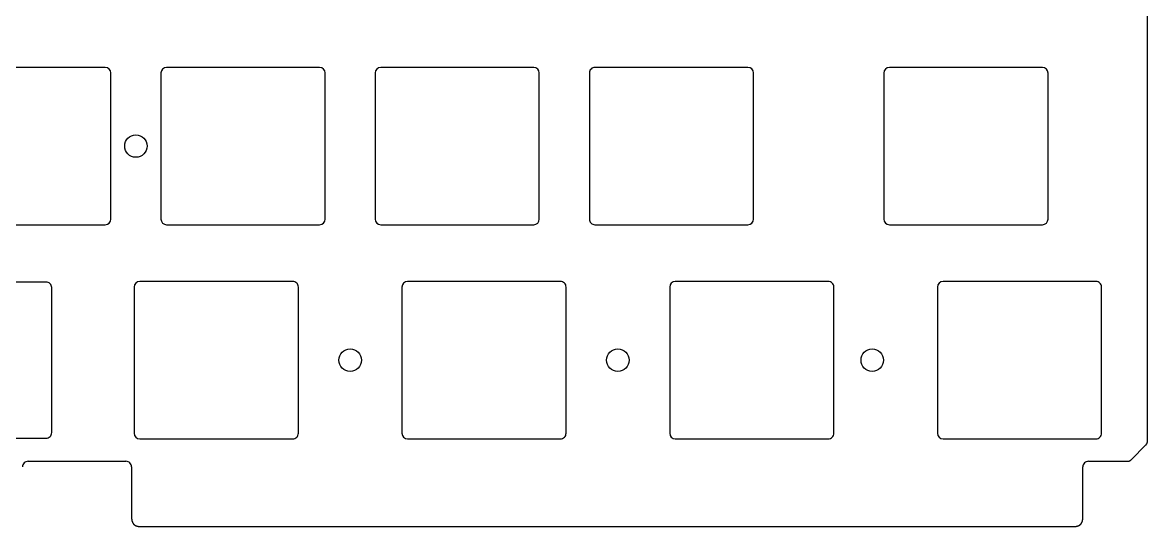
# Model space of a CAD drawing. Header units: millimetres. Extents: x -9 to 276, y -91 to 15.
# Drawn here: x 175.6 to 275.7, y -91 to -46.2 of the extents above; entities that cross this region are included whole.
import ezdxf

# ---------------------------------------------------------------- set-up
doc = ezdxf.new("R2010")
doc.units = ezdxf.units.MM
doc.layers.get('0').update_dxf_attribs({"linetype": 'CONTINUOUS'})
doc.layers.add('BLACK', color=7, linetype='CONTINUOUS')
doc.layers.add('Edge.Cuts', color=53, linetype='CONTINUOUS', true_color=0xc8a339)

msp = doc.modelspace()

# ---------------------------------------------------------------- linework, layer by layer
for points in [[(164.65025, -82.65, 0.4142135624), (165.15025, -83.15), (177.75025, -83.15, 0.4142135624), (178.25025, -82.65), (178.25025, -69.75, 0.4142135624), (177.75025, -69.25), (165.15025, -69.25, 0.4142135624), (164.65025, -69.75)], [(186.08125, -69.2, 0.4142123908), (185.58125, -69.7), (185.58125, -82.7, 0.4142123908), (186.08125, -83.2), (199.68125, -83.2, 0.4142135624), (200.18125, -82.7), (200.18125, -69.7, 0.4142135624), (199.68125, -69.2)], [(223.49375, -69.2), (209.89375, -69.2, 0.4142123908), (209.39375, -69.7), (209.39375, -82.7, 0.4142123908), (209.89375, -83.2), (223.49375, -83.2, 0.4142135624), (223.99375, -82.7), (223.99375, -69.7, 0.4142135624)], [(233.20625, -69.7), (233.20625, -82.7, 0.4142123908), (233.70625, -83.2), (247.30625, -83.2, 0.4142135624), (247.80625, -82.7), (247.80625, -69.7, 0.4142135624), (247.30625, -69.2), (233.70625, -69.2, 0.4142123908)], [(271.11875, -69.2), (257.51875, -69.2, 0.4142123908), (257.01875, -69.7), (257.01875, -82.7, 0.4142123908), (257.51875, -83.2), (271.11875, -83.2, 0.4142135624), (271.61875, -82.7), (271.61875, -69.7, 0.4142135624)]]:
    msp.add_lwpolyline(points, format="xyb", close=True)
for centre in [(204.7875, -76.2), (228.6, -76.2), (251.221875, -76.2)]:
    msp.add_circle(centre, 1)
at = {"layer": 'BLACK', "linetype": 'Continuous'}
for p, q in [((226.0625, -50.652003), (226.0625, -63.652051)), ((240.162412, -50.152051), (226.5625, -50.152051)), ((240.6625, -63.651903), (240.6625, -50.644041)), ((252.253712, -50.652003), (252.253712, -63.652003)), ((266.353712, -50.152003), (252.753712, -50.152003)), ((266.853712, -63.652003), (266.853712, -50.652003)), ((226.562512, -64.152051), (240.168657, -64.152051)), ((252.753712, -64.152003), (266.353712, -64.152003))]:
    msp.add_line(p, q, dxfattribs=at)
at = {"layer": 'BLACK'}
for centre, radius, start, end in [((226.562412, -50.652003), 0.499912, 89.98991497, 180), ((240.162412, -50.652203), 0.500152, 0.9350487, 90), ((252.753712, -50.652003), 0.5, 90, 180), ((266.353712, -50.652003), 0.5, 0, 90), ((226.562512, -63.652103), 0.499948, 179.99404138, 270), ((240.162312, -63.651903), 0.500188, 270.7268293, 0), ((252.753712, -63.652003), 0.5, 180, 270), ((266.353712, -63.652003), 0.5, 270, 0)]:
    msp.add_arc(centre, radius, start, end, dxfattribs=at)
at = {"layer": 'Edge.Cuts', "linetype": 'CONTINUOUS'}
for p, q in [((275.7, -83.39289), (275.7, 7.192893)), ((183.0125, -50.15), (169.4125, -50.15)), ((183.5125, -63.65), (183.5125, -50.65)), ((187.9625, -50.65), (187.9625, -63.65)), ((202.0625, -50.15), (188.4625, -50.15)), ((202.5625, -63.65), (202.5625, -50.65)), ((207.0125, -50.65), (207.0125, -63.65)), ((221.1125, -50.15), (207.5125, -50.15)), ((221.6125, -63.65), (221.6125, -50.65)), ((169.4125, -64.15), (183.0125, -64.15)), ((188.4625, -64.15), (202.0625, -64.15)), ((207.5125, -64.15), (221.1125, -64.15)), ((274.246446, -85.05355), (275.553553, -83.746443)), ((275.553553, -83.746443), (275.555963, -83.744019)), ((275.555963, -83.744019), (275.558354, -83.741586)), ((275.558354, -83.741586), (275.560718, -83.739151)), ((275.560718, -83.739151), (275.563063, -83.736707)), ((275.563063, -83.736707), (275.565383, -83.734261)), ((275.565383, -83.734261), (275.567682, -83.731807)), ((275.567682, -83.731807), (275.569957, -83.72935)), ((275.569957, -83.72935), (275.572212, -83.726885)), ((275.572212, -83.726885), (275.574442, -83.724418)), ((275.574442, -83.724418), (275.576653, -83.721942)), ((275.576653, -83.721942), (275.57884, -83.719463)), ((275.57884, -83.719463), (275.581007, -83.716976)), ((275.581007, -83.716976), (275.58315, -83.714487)), ((275.58315, -83.714487), (275.585273, -83.711989)), ((275.585273, -83.711989), (275.587373, -83.709488)), ((275.587373, -83.709488), (275.589453, -83.706979)), ((275.589453, -83.706979), (275.591511, -83.704467)), ((275.591511, -83.704467), (275.593548, -83.701947)), ((275.593548, -83.701947), (275.595563, -83.699423)), ((275.595563, -83.699423), (275.597559, -83.696892)), ((275.597559, -83.696892), (275.599532, -83.694357)), ((275.599532, -83.694357), (275.601485, -83.691814)), ((275.601485, -83.691814), (275.603416, -83.689268)), ((275.603416, -83.689268), (275.605329, -83.686713)), ((275.605329, -83.686713), (275.607218, -83.684155)), ((275.607218, -83.684155), (275.609089, -83.681589)), ((275.609089, -83.681589), (275.610938, -83.679019)), ((275.610938, -83.679019), (275.612768, -83.676441)), ((275.612768, -83.676441), (275.614577, -83.67386)), ((275.614577, -83.67386), (275.616366, -83.67127)), ((275.616366, -83.67127), (275.618134, -83.668676)), ((275.618134, -83.668676), (275.619883, -83.666074)), ((275.619883, -83.666074), (275.621611, -83.663468)), ((275.621611, -83.663468), (275.62332, -83.660854)), ((275.62332, -83.660854), (275.625008, -83.658235)), ((275.625008, -83.658235), (275.626678, -83.655609)), ((275.626678, -83.655609), (275.628327, -83.652978)), ((275.628327, -83.652978), (275.629957, -83.650339)), ((275.629957, -83.650339), (275.631566, -83.647695)), ((275.631566, -83.647695), (275.633157, -83.645044)), ((275.633157, -83.645044), (275.634728, -83.642387)), ((275.634728, -83.642387), (275.63628, -83.639723)), ((275.63628, -83.639723), (275.637811, -83.637053)), ((275.637811, -83.637053), (275.639325, -83.634375)), ((275.639325, -83.634375), (275.640818, -83.631692)), ((275.640818, -83.631692), (275.642293, -83.629002)), ((275.642293, -83.629002), (275.643748, -83.626305)), ((275.643748, -83.626305), (275.645185, -83.623601)), ((275.645185, -83.623601), (275.646602, -83.620891)), ((275.646602, -83.620891), (275.648, -83.618173)), ((275.648, -83.618173), (275.649379, -83.61545)), ((275.649379, -83.61545), (275.65074, -83.612718)), ((275.65074, -83.612718), (275.652081, -83.60998)), ((275.652081, -83.60998), (275.653404, -83.607234)), ((275.653404, -83.607234), (275.654708, -83.604482)), ((275.654708, -83.604482), (275.655994, -83.601722)), ((275.655994, -83.601722), (275.65726, -83.598956)), ((275.65726, -83.598956), (275.658508, -83.596181)), ((275.658508, -83.596181), (275.659737, -83.5934)), ((275.659737, -83.5934), (275.660948, -83.590611)), ((275.660948, -83.590611), (275.66214, -83.587815)), ((275.66214, -83.587815), (275.663314, -83.585011)), ((275.663314, -83.585011), (275.665606, -83.57938)), ((275.665606, -83.57938), (275.667824, -83.573718)), ((275.667824, -83.573718), (275.669968, -83.568026)), ((275.669968, -83.568026), (275.672039, -83.562301)), ((275.672039, -83.562301), (275.674036, -83.556544)), ((275.674036, -83.556544), (275.67596, -83.550754)), ((275.67596, -83.550754), (275.677811, -83.54493)), ((275.677811, -83.54493), (275.679589, -83.539073)), ((275.679589, -83.539073), (275.681294, -83.533181)), ((275.681294, -83.533181), (275.682925, -83.527254)), ((275.682925, -83.527254), (275.684483, -83.521292)), ((275.684483, -83.521292), (275.685968, -83.515293)), ((275.685968, -83.515293), (275.68738, -83.509257)), ((275.68738, -83.509257), (275.688718, -83.503184)), ((275.688718, -83.503184), (275.689983, -83.497072)), ((275.689983, -83.497072), (275.691174, -83.490922)), ((275.691174, -83.490922), (275.692291, -83.484733)), ((275.692291, -83.484733), (275.693333, -83.478504)), ((275.693333, -83.478504), (275.694302, -83.472234)), ((275.694302, -83.472234), (275.695196, -83.465924)), ((275.695196, -83.465924), (275.696015, -83.459571)), ((275.696015, -83.459571), (275.696758, -83.453176)), ((275.696758, -83.453176), (275.697426, -83.446738)), ((275.697426, -83.446738), (275.698018, -83.440255)), ((275.698018, -83.440255), (275.698534, -83.433729)), ((275.698534, -83.433729), (275.698973, -83.427157)), ((275.698973, -83.427157), (275.699334, -83.42054)), ((275.699334, -83.42054), (275.699618, -83.413876)), ((275.699618, -83.413876), (275.699824, -83.407164)), ((275.699824, -83.407164), (275.699952, -83.400405)), ((275.699952, -83.400405), (275.7, -83.393597)), ((275.7, -83.393597), (275.7, -83.39289)), ((176.149852, -85.199997), (184.850852, -85.199997)), ((185.350852, -85.699997), (185.350852, -90.199997)), ((269.950556, -90.199997), (269.950556, -85.699997)), ((270.450556, -85.199997), (273.892893, -85.199997)), ((273.892893, -85.199997), (273.896312, -85.199987)), ((273.896312, -85.199987), (273.899722, -85.199957)), ((273.899722, -85.199957), (273.903116, -85.199907)), ((273.903116, -85.199907), (273.906502, -85.199837)), ((273.906502, -85.199837), (273.909871, -85.199748)), ((273.909871, -85.199748), (273.913233, -85.199639)), ((273.913233, -85.199639), (273.916578, -85.19951)), ((273.916578, -85.19951), (273.919916, -85.199361)), ((273.919916, -85.199361), (273.923238, -85.199194)), ((273.923238, -85.199194), (273.926552, -85.199006)), ((273.926552, -85.199006), (273.929851, -85.1988)), ((273.929851, -85.1988), (273.933141, -85.198573)), ((273.933141, -85.198573), (273.936417, -85.198328)), ((273.936417, -85.198328), (273.939685, -85.198064)), ((273.939685, -85.198064), (273.942938, -85.19778)), ((273.942938, -85.19778), (273.946183, -85.197477)), ((273.946183, -85.197477), (273.949414, -85.197155)), ((273.949414, -85.197155), (273.952637, -85.196814)), ((273.952637, -85.196814), (273.955846, -85.196455)), ((273.955846, -85.196455), (273.959047, -85.196076)), ((273.959047, -85.196076), (273.962235, -85.195678)), ((273.962235, -85.195678), (273.965414, -85.195262)), ((273.965414, -85.195262), (273.96858, -85.194827)), ((273.96858, -85.194827), (273.971738, -85.194373)), ((273.971738, -85.194373), (273.974884, -85.1939)), ((273.974884, -85.1939), (273.978021, -85.193408)), ((273.978021, -85.193408), (273.981146, -85.192899)), ((273.981146, -85.192899), (273.984262, -85.19237)), ((273.984262, -85.19237), (273.987367, -85.191823)), ((273.987367, -85.191823), (273.990463, -85.191257)), ((273.990463, -85.191257), (273.993547, -85.190673)), ((273.993547, -85.190673), (273.996624, -85.19007)), ((273.996624, -85.19007), (273.999689, -85.189449)), ((273.999689, -85.189449), (274.002746, -85.188809)), ((274.002746, -85.188809), (274.005791, -85.188151)), ((274.005791, -85.188151), (274.008829, -85.187475)), ((274.008829, -85.187475), (274.011855, -85.18678)), ((274.011855, -85.18678), (274.014873, -85.186067)), ((274.014873, -85.186067), (274.017881, -85.185335)), ((274.017881, -85.185335), (274.020881, -85.184585)), ((274.020881, -85.184585), (274.02387, -85.183817)), ((274.02387, -85.183817), (274.026851, -85.183031)), ((274.026851, -85.183031), (274.029822, -85.182226)), ((274.029822, -85.182226), (274.032786, -85.181403)), ((274.032786, -85.181403), (274.035739, -85.180562)), ((274.035739, -85.180562), (274.038684, -85.179702)), ((274.038684, -85.179702), (274.04162, -85.178824)), ((274.04162, -85.178824), (274.044548, -85.177928)), ((274.044548, -85.177928), (274.047466, -85.177014)), ((274.047466, -85.177014), (274.050376, -85.176081)), ((274.050376, -85.176081), (274.053278, -85.17513)), ((274.053278, -85.17513), (274.056171, -85.174161)), ((274.056171, -85.174161), (274.059056, -85.173173)), ((274.059056, -85.173173), (274.061933, -85.172167)), ((274.061933, -85.172167), (274.064801, -85.171143)), ((274.064801, -85.171143), (274.067661, -85.1701)), ((274.067661, -85.1701), (274.070513, -85.16904)), ((274.070513, -85.16904), (274.073357, -85.16796)), ((274.073357, -85.16796), (274.076193, -85.166863)), ((274.076193, -85.166863), (274.079022, -85.165747)), ((274.079022, -85.165747), (274.081842, -85.164612)), ((274.081842, -85.164612), (274.084655, -85.16346)), ((274.084655, -85.16346), (274.090257, -85.161099)), ((274.090257, -85.161099), (274.095828, -85.158664)), ((274.095828, -85.158664), (274.10137, -85.156154)), ((274.10137, -85.156154), (274.106882, -85.153571)), ((274.106882, -85.153571), (274.112365, -85.150912)), ((274.112365, -85.150912), (274.11782, -85.148179)), ((274.11782, -85.148179), (274.123247, -85.14537)), ((274.123247, -85.14537), (274.128645, -85.142485)), ((274.128645, -85.142485), (274.134017, -85.139524)), ((274.134017, -85.139524), (274.139362, -85.136487)), ((274.139362, -85.136487), (274.14468, -85.133372)), ((274.14468, -85.133372), (274.149972, -85.13018)), ((274.149972, -85.13018), (274.155238, -85.126911)), ((274.155238, -85.126911), (274.160479, -85.123563)), ((274.160479, -85.123563), (274.165694, -85.120135)), ((274.165694, -85.120135), (274.170885, -85.116629)), ((274.170885, -85.116629), (274.176051, -85.113042)), ((274.176051, -85.113042), (274.181193, -85.109375)), ((274.181193, -85.109375), (274.186311, -85.105626)), ((274.186311, -85.105626), (274.191406, -85.101796)), ((274.191406, -85.101796), (274.196477, -85.097883)), ((274.196477, -85.097883), (274.201525, -85.093887)), ((274.201525, -85.093887), (274.20655, -85.089806)), ((274.20655, -85.089806), (274.211552, -85.085641)), ((274.211552, -85.085641), (274.216531, -85.081391)), ((274.216531, -85.081391), (274.221489, -85.077054)), ((274.221489, -85.077054), (274.226424, -85.072631)), ((274.226424, -85.072631), (274.231337, -85.068119)), ((274.231337, -85.068119), (274.236228, -85.063519)), ((274.236228, -85.063519), (274.241098, -85.05883)), ((274.241098, -85.05883), (274.245945, -85.05405)), ((274.245945, -85.05405), (274.246446, -85.05355)), ((185.350852, -90.199997), (185.350862, -90.205644)), ((185.350862, -90.205644), (185.350892, -90.211271)), ((185.350892, -90.211271), (185.350942, -90.216858)), ((185.350942, -90.216858), (185.351011, -90.222425)), ((185.351011, -90.222425), (185.351101, -90.227953)), ((185.351101, -90.227953), (185.351209, -90.233461)), ((185.351209, -90.233461), (185.351338, -90.23893)), ((185.351338, -90.23893), (185.351485, -90.24438)), ((185.351485, -90.24438), (185.351652, -90.249791)), ((185.351652, -90.249791), (185.351838, -90.255183)), ((185.351838, -90.255183), (185.352043, -90.260537)), ((185.352043, -90.260537), (185.352267, -90.265871)), ((185.352267, -90.265871), (185.352509, -90.271168)), ((185.352509, -90.271168), (185.352771, -90.276446)), ((185.352771, -90.276446), (185.353051, -90.281686)), ((185.353051, -90.281686), (185.35335, -90.286907)), ((185.35335, -90.286907), (185.353667, -90.292092)), ((185.353667, -90.292092), (185.354003, -90.297257)), ((185.354003, -90.297257), (185.354356, -90.302386)), ((185.354356, -90.302386), (185.354728, -90.307497)), ((185.354728, -90.307497), (185.355118, -90.312571)), ((185.355118, -90.312571), (185.355526, -90.317627)), ((185.355526, -90.317627), (185.355952, -90.322647)), ((185.355952, -90.322647), (185.356396, -90.327648)), ((185.356396, -90.327648), (185.356857, -90.332615)), ((185.356857, -90.332615), (185.357337, -90.337563)), ((185.357337, -90.337563), (185.357833, -90.342476)), ((185.357833, -90.342476), (185.358347, -90.347371)), ((185.358347, -90.347371), (185.358878, -90.352232)), ((185.358878, -90.352232), (185.359427, -90.357074)), ((185.359427, -90.357074), (185.359993, -90.361882)), ((185.359993, -90.361882), (185.360576, -90.366673)), ((185.360576, -90.366673), (185.361175, -90.371429)), ((185.361175, -90.371429), (185.361793, -90.376168)), ((185.361793, -90.376168), (185.362426, -90.380874)), ((185.362426, -90.380874), (185.363077, -90.385562)), ((185.363077, -90.385562), (185.363744, -90.390217)), ((185.363744, -90.390217), (185.364428, -90.394854)), ((185.364428, -90.394854), (185.365128, -90.399459)), ((185.365128, -90.399459), (185.365846, -90.404047)), ((185.365846, -90.404047), (185.366578, -90.408602)), ((185.366578, -90.408602), (185.367329, -90.41314)), ((185.367329, -90.41314), (185.368094, -90.417647)), ((185.368094, -90.417647), (185.368876, -90.422136)), ((185.368876, -90.422136), (185.369674, -90.426593)), ((185.369674, -90.426593), (185.370489, -90.431034)), ((185.370489, -90.431034), (185.371318, -90.435444)), ((185.371318, -90.435444), (185.372165, -90.439836)), ((185.372165, -90.439836), (185.373026, -90.444198)), ((185.373026, -90.444198), (185.373904, -90.448543)), ((185.373904, -90.448543), (185.374796, -90.452858)), ((185.374796, -90.452858), (185.375706, -90.457157)), ((185.375706, -90.457157), (185.376629, -90.461425)), ((185.376629, -90.461425), (185.377569, -90.465676)), ((185.377569, -90.465676), (185.378524, -90.469899)), ((185.378524, -90.469899), (185.379495, -90.474104)), ((185.379495, -90.474104), (185.38048, -90.478281)), ((185.38048, -90.478281), (185.381482, -90.482441)), ((185.381482, -90.482441), (185.382497, -90.486572)), ((185.382497, -90.486572), (185.383529, -90.490687)), ((185.383529, -90.490687), (185.384574, -90.494774)), ((185.384574, -90.494774), (185.385636, -90.498844)), ((185.385636, -90.498844), (185.386712, -90.502886)), ((185.386712, -90.502886), (185.387803, -90.506913)), ((185.387803, -90.506913), (185.388908, -90.510911)), ((185.388908, -90.510911), (185.39003, -90.514894)), ((185.39003, -90.514894), (185.391164, -90.518849)), ((185.391164, -90.518849), (185.392315, -90.522788)), ((185.392315, -90.522788), (185.393478, -90.5267)), ((185.393478, -90.5267), (185.394658, -90.530597)), ((185.394658, -90.530597), (185.395851, -90.534467)), ((185.395851, -90.534467), (185.397059, -90.53832)), ((185.397059, -90.53832), (185.398281, -90.542148)), ((185.398281, -90.542148), (185.399518, -90.54596)), ((185.399518, -90.54596), (185.400769, -90.549747)), ((185.400769, -90.549747), (185.402035, -90.553517)), ((185.402035, -90.553517), (185.403313, -90.557262)), ((185.403313, -90.557262), (185.404608, -90.560992)), ((185.404608, -90.560992), (185.405914, -90.564696)), ((185.405914, -90.564696), (185.407237, -90.568385)), ((185.407237, -90.568385), (185.408572, -90.57205)), ((185.408572, -90.57205), (185.409923, -90.575698)), ((185.409923, -90.575698), (185.411286, -90.579323)), ((185.411286, -90.579323), (185.412664, -90.582931)), ((185.412664, -90.582931), (185.414055, -90.586516)), ((185.414055, -90.586516), (185.415461, -90.590086)), ((185.415461, -90.590086), (185.41688, -90.593632)), ((185.41688, -90.593632), (185.418314, -90.597162)), ((185.418314, -90.597162), (185.41976, -90.600669)), ((185.41976, -90.600669), (185.421221, -90.604161)), ((185.421221, -90.604161), (185.422695, -90.60763)), ((185.422695, -90.60763), (185.424184, -90.611084)), ((185.424184, -90.611084), (185.425684, -90.614515)), ((185.425684, -90.614515), (185.4272, -90.617931)), ((185.4272, -90.617931), (185.428728, -90.621325)), ((185.428728, -90.621325), (185.430272, -90.624703)), ((185.430272, -90.624703), (185.431827, -90.62806)), ((185.431827, -90.62806), (185.433397, -90.631402)), ((185.433397, -90.631402), (185.434979, -90.634721)), ((185.434979, -90.634721), (185.436576, -90.638026)), ((185.436576, -90.638026), (185.438185, -90.64131)), ((185.438185, -90.64131), (185.439809, -90.644579)), ((185.439809, -90.644579), (185.441445, -90.647826)), ((185.441445, -90.647826), (185.443096, -90.651059)), ((185.443096, -90.651059), (185.444759, -90.654271)), ((185.444759, -90.654271), (185.446437, -90.657468)), ((185.446437, -90.657468), (185.448126, -90.660645)), ((185.448126, -90.660645), (185.44983, -90.663807)), ((185.44983, -90.663807), (185.451547, -90.666949)), ((185.451547, -90.666949), (185.453277, -90.670076)), ((185.453277, -90.670076), (185.45502, -90.673184)), ((185.45502, -90.673184), (185.456778, -90.676276)), ((185.456778, -90.676276), (185.458547, -90.679349)), ((185.458547, -90.679349), (185.460331, -90.682408)), ((185.460331, -90.682408), (185.462127, -90.685447)), ((185.462127, -90.685447), (185.463938, -90.688472)), ((185.463938, -90.688472), (185.465761, -90.691478)), ((185.465761, -90.691478), (185.467598, -90.694469)), ((185.467598, -90.694469), (185.469447, -90.697441)), ((185.469447, -90.697441), (185.471311, -90.700399)), ((185.471311, -90.700399), (185.473187, -90.703339)), ((185.473187, -90.703339), (185.475077, -90.706264)), ((185.475077, -90.706264), (185.476979, -90.709171)), ((185.476979, -90.709171), (185.478896, -90.712063)), ((185.478896, -90.712063), (185.480825, -90.714938)), ((185.480825, -90.714938), (185.482769, -90.717798)), ((185.482769, -90.717798), (185.484724, -90.720641)), ((185.484724, -90.720641), (185.486694, -90.723469)), ((185.486694, -90.723469), (185.488677, -90.72628)), ((185.488677, -90.72628), (185.490673, -90.729076)), ((185.490673, -90.729076), (185.492682, -90.731856)), ((185.492682, -90.731856), (185.494706, -90.734621)), ((185.494706, -90.734621), (185.496741, -90.737369)), ((185.496741, -90.737369), (185.498792, -90.740103)), ((185.498792, -90.740103), (185.500854, -90.74282)), ((185.500854, -90.74282), (185.502931, -90.745523)), ((185.502931, -90.745523), (185.505021, -90.74821)), ((185.505021, -90.74821), (185.507125, -90.750882)), ((185.507125, -90.750882), (185.509241, -90.753539)), ((185.509241, -90.753539), (185.511372, -90.756181)), ((185.511372, -90.756181), (185.513516, -90.758807)), ((185.513516, -90.758807), (185.515673, -90.761418)), ((185.515673, -90.761418), (185.517844, -90.764015)), ((185.517844, -90.764015), (185.520029, -90.766596)), ((185.520029, -90.766596), (185.522227, -90.769163)), ((185.522227, -90.769163), (185.52444, -90.771715)), ((185.52444, -90.771715), (185.526665, -90.774252)), ((185.526665, -90.774252), (185.528905, -90.776775)), ((185.528905, -90.776775), (185.531158, -90.779282)), ((185.531158, -90.779282), (185.533425, -90.781776)), ((185.533425, -90.781776), (185.535705, -90.784254)), ((185.535705, -90.784254), (185.538, -90.786719)), ((185.538, -90.786719), (185.540309, -90.789168)), ((185.540309, -90.789168), (185.542631, -90.791604)), ((185.542631, -90.791604), (185.544968, -90.794025)), ((185.544968, -90.794025), (185.547318, -90.796432)), ((185.547318, -90.796432), (185.549682, -90.798824)), ((185.549682, -90.798824), (185.552061, -90.801203)), ((185.552061, -90.801203), (185.556861, -90.805917)), ((185.556861, -90.805917), (185.561717, -90.810575)), ((185.561717, -90.810575), (185.56663, -90.815176)), ((185.56663, -90.815176), (185.571601, -90.819723)), ((185.571601, -90.819723), (185.57663, -90.824213)), ((185.57663, -90.824213), (185.581718, -90.828649)), ((185.581718, -90.828649), (185.586864, -90.83303)), ((185.586864, -90.83303), (185.592069, -90.837356)), ((185.592069, -90.837356), (185.597334, -90.841627)), ((185.597334, -90.841627), (185.602659, -90.845844)), ((185.602659, -90.845844), (185.608045, -90.850007)), ((185.608045, -90.850007), (185.613492, -90.854117)), ((185.613492, -90.854117), (185.619001, -90.858172)), ((185.619001, -90.858172), (185.624571, -90.862174)), ((185.624571, -90.862174), (185.630204, -90.866122)), ((185.630204, -90.866122), (185.635901, -90.870017)), ((185.635901, -90.870017), (185.641661, -90.873859)), ((185.641661, -90.873859), (185.647486, -90.877647)), ((185.647486, -90.877647), (185.653375, -90.881382)), ((185.653375, -90.881382), (185.659331, -90.885063)), ((185.659331, -90.885063), (185.665352, -90.888692)), ((185.665352, -90.888692), (185.67144, -90.892267)), ((185.67144, -90.892267), (185.677596, -90.895789)), ((185.677596, -90.895789), (185.68382, -90.899258)), ((185.68382, -90.899258), (185.690112, -90.902674)), ((185.690112, -90.902674), (185.696474, -90.906036)), ((185.696474, -90.906036), (185.702906, -90.909345)), ((185.702906, -90.909345), (185.709409, -90.9126)), ((185.709409, -90.9126), (185.715984, -90.915801)), ((185.715984, -90.915801), (185.722631, -90.918948)), ((185.722631, -90.918948), (185.72935, -90.922042)), ((185.72935, -90.922042), (185.736144, -90.925081)), ((185.736144, -90.925081), (185.743012, -90.928066)), ((185.743012, -90.928066), (185.749956, -90.930996)), ((185.749956, -90.930996), (185.756976, -90.933871)), ((185.756976, -90.933871), (185.764072, -90.936692)), ((185.764072, -90.936692), (185.771246, -90.939457)), ((185.771246, -90.939457), (185.778499, -90.942166)), ((185.778499, -90.942166), (185.785831, -90.94482)), ((185.785831, -90.94482), (185.793243, -90.947417)), ((185.793243, -90.947417), (185.800736, -90.949958)), ((185.800736, -90.949958), (185.808311, -90.952443)), ((185.808311, -90.952443), (185.815969, -90.954869)), ((185.815969, -90.954869), (185.82371, -90.957239)), ((185.82371, -90.957239), (185.831536, -90.95955)), ((185.831536, -90.95955), (185.839447, -90.961803)), ((185.839447, -90.961803), (185.847444, -90.963998)), ((185.847444, -90.963998), (185.855528, -90.966133)), ((185.855528, -90.966133), (185.8637, -90.968209)), ((185.8637, -90.968209), (185.871962, -90.970224)), ((185.871962, -90.970224), (185.880313, -90.972179)), ((185.880313, -90.972179), (185.888755, -90.974073)), ((185.888755, -90.974073), (185.897289, -90.975906)), ((185.897289, -90.975906), (185.905915, -90.977676)), ((185.905915, -90.977676), (185.914635, -90.979384)), ((185.914635, -90.979384), (185.92345, -90.981029)), ((185.92345, -90.981029), (185.93236, -90.98261)), ((185.93236, -90.98261), (185.941367, -90.984127)), ((185.941367, -90.984127), (185.950471, -90.985579)), ((185.950471, -90.985579), (185.959674, -90.986965)), ((185.959674, -90.986965), (185.968977, -90.988286)), ((185.968977, -90.988286), (185.97838, -90.98954)), ((185.97838, -90.98954), (185.987885, -90.990726)), ((185.987885, -90.990726), (185.997492, -90.991845)), ((185.997492, -90.991845), (186.007204, -90.992895)), ((186.007204, -90.992895), (186.017019, -90.993876)), ((186.017019, -90.993876), (186.026941, -90.994787)), ((186.026941, -90.994787), (186.036969, -90.995627)), ((186.036969, -90.995627), (186.047105, -90.996396)), ((186.047105, -90.996396), (186.05735, -90.997093)), ((186.05735, -90.997093), (186.067705, -90.997716)), ((186.067705, -90.997716), (186.078171, -90.998267)), ((186.078171, -90.998267), (186.088749, -90.998743)), ((186.088749, -90.998743), (186.099441, -90.999143)), ((186.099441, -90.999143), (186.110246, -90.999468)), ((186.110246, -90.999468), (186.121167, -90.999716)), ((186.121167, -90.999716), (186.132205, -90.999887)), ((186.132205, -90.999887), (186.14336, -90.999979)), ((186.14336, -90.999979), (186.150852, -90.999997)), ((186.150852, -90.999997), (269.150556, -90.999997)), ((269.150556, -90.999997), (269.156203, -90.999987)), ((269.156203, -90.999987), (269.16183, -90.999957)), ((269.16183, -90.999957), (269.167417, -90.999907)), ((269.167417, -90.999907), (269.172984, -90.999838)), ((269.172984, -90.999838), (269.178512, -90.999748)), ((269.178512, -90.999748), (269.18402, -90.99964)), ((269.18402, -90.99964), (269.189489, -90.999511)), ((269.189489, -90.999511), (269.194939, -90.999364)), ((269.194939, -90.999364), (269.20035, -90.999197)), ((269.20035, -90.999197), (269.205742, -90.999011)), ((269.205742, -90.999011), (269.211096, -90.998806)), ((269.211096, -90.998806), (269.21643, -90.998582)), ((269.21643, -90.998582), (269.221727, -90.99834)), ((269.221727, -90.99834), (269.227005, -90.998078)), ((269.227005, -90.998078), (269.232245, -90.997798)), ((269.232245, -90.997798), (269.237466, -90.997499)), ((269.237466, -90.997499), (269.242651, -90.997182)), ((269.242651, -90.997182), (269.247816, -90.996846)), ((269.247816, -90.996846), (269.252945, -90.996493)), ((269.252945, -90.996493), (269.258056, -90.996121)), ((269.258056, -90.996121), (269.26313, -90.995731)), ((269.26313, -90.995731), (269.268186, -90.995323)), ((269.268186, -90.995323), (269.273206, -90.994897)), ((269.273206, -90.994897), (269.278207, -90.994453)), ((269.278207, -90.994453), (269.283174, -90.993992)), ((269.283174, -90.993992), (269.288122, -90.993512)), ((269.288122, -90.993512), (269.293035, -90.993016)), ((269.293035, -90.993016), (269.29793, -90.992502)), ((269.29793, -90.992502), (269.30279, -90.991971)), ((269.30279, -90.991971), (269.307633, -90.991422)), ((269.307633, -90.991422), (269.312441, -90.990856)), ((269.312441, -90.990856), (269.317232, -90.990273)), ((269.317232, -90.990273), (269.321988, -90.989674)), ((269.321988, -90.989674), (269.326727, -90.989056)), ((269.326727, -90.989056), (269.331433, -90.988423)), ((269.331433, -90.988423), (269.336121, -90.987772)), ((269.336121, -90.987772), (269.340776, -90.987105)), ((269.340776, -90.987105), (269.345413, -90.986421)), ((269.345413, -90.986421), (269.350018, -90.985721)), ((269.350018, -90.985721), (269.354606, -90.985003)), ((269.354606, -90.985003), (269.359161, -90.984271)), ((269.359161, -90.984271), (269.363699, -90.98352)), ((269.363699, -90.98352), (269.368206, -90.982755)), ((269.368206, -90.982755), (269.372695, -90.981973)), ((269.372695, -90.981973), (269.377152, -90.981175)), ((269.377152, -90.981175), (269.381593, -90.98036)), ((269.381593, -90.98036), (269.386003, -90.979531)), ((269.386003, -90.979531), (269.390395, -90.978684)), ((269.390395, -90.978684), (269.394757, -90.977823)), ((269.394757, -90.977823), (269.399102, -90.976945)), ((269.399102, -90.976945), (269.403417, -90.976053)), ((269.403417, -90.976053), (269.407715, -90.975143)), ((269.407715, -90.975143), (269.411984, -90.97422)), ((269.411984, -90.97422), (269.416235, -90.97328)), ((269.416235, -90.97328), (269.420458, -90.972325)), ((269.420458, -90.972325), (269.424663, -90.971354)), ((269.424663, -90.971354), (269.42884, -90.970369)), ((269.42884, -90.970369), (269.433, -90.969367)), ((269.433, -90.969367), (269.437131, -90.968352)), ((269.437131, -90.968352), (269.441246, -90.96732)), ((269.441246, -90.96732), (269.445333, -90.966275)), ((269.445333, -90.966275), (269.449403, -90.965213)), ((269.449403, -90.965213), (269.453445, -90.964137)), ((269.453445, -90.964137), (269.457472, -90.963046)), ((269.457472, -90.963046), (269.46147, -90.961941)), ((269.46147, -90.961941), (269.465453, -90.960819)), ((269.465453, -90.960819), (269.469408, -90.959685)), ((269.469408, -90.959685), (269.473347, -90.958534)), ((269.473347, -90.958534), (269.477259, -90.957371)), ((269.477259, -90.957371), (269.481156, -90.956191)), ((269.481156, -90.956191), (269.485026, -90.954998)), ((269.485026, -90.954998), (269.488879, -90.95379)), ((269.488879, -90.95379), (269.492707, -90.952568)), ((269.492707, -90.952568), (269.496519, -90.951331)), ((269.496519, -90.951331), (269.500306, -90.95008)), ((269.500306, -90.95008), (269.504076, -90.948814)), ((269.504076, -90.948814), (269.507821, -90.947536)), ((269.507821, -90.947536), (269.511551, -90.946241)), ((269.511551, -90.946241), (269.515255, -90.944935)), ((269.515255, -90.944935), (269.518944, -90.943612)), ((269.518944, -90.943612), (269.522609, -90.942277)), ((269.522609, -90.942277), (269.526257, -90.940926)), ((269.526257, -90.940926), (269.529882, -90.939563)), ((269.529882, -90.939563), (269.53349, -90.938185)), ((269.53349, -90.938185), (269.537075, -90.936794)), ((269.537075, -90.936794), (269.540645, -90.935388)), ((269.540645, -90.935388), (269.544191, -90.933969)), ((269.544191, -90.933969), (269.547721, -90.932535)), ((269.547721, -90.932535), (269.551228, -90.931089)), ((269.551228, -90.931089), (269.55472, -90.929628)), ((269.55472, -90.929628), (269.558189, -90.928154)), ((269.558189, -90.928154), (269.561643, -90.926665)), ((269.561643, -90.926665), (269.565074, -90.925165)), ((269.565074, -90.925165), (269.56849, -90.923649)), ((269.56849, -90.923649), (269.571884, -90.922121)), ((269.571884, -90.922121), (269.575262, -90.920577)), ((269.575262, -90.920577), (269.578619, -90.919022)), ((269.578619, -90.919022), (269.581961, -90.917452)), ((269.581961, -90.917452), (269.58528, -90.91587)), ((269.58528, -90.91587), (269.588585, -90.914273)), ((269.588585, -90.914273), (269.591869, -90.912664)), ((269.591869, -90.912664), (269.595138, -90.91104)), ((269.595138, -90.91104), (269.598385, -90.909404)), ((269.598385, -90.909404), (269.601618, -90.907753)), ((269.601618, -90.907753), (269.60483, -90.90609)), ((269.60483, -90.90609), (269.608027, -90.904412)), ((269.608027, -90.904412), (269.611204, -90.902723)), ((269.611204, -90.902723), (269.614366, -90.901019)), ((269.614366, -90.901019), (269.617508, -90.899302)), ((269.617508, -90.899302), (269.620635, -90.897572)), ((269.620635, -90.897572), (269.623743, -90.895829)), ((269.623743, -90.895829), (269.626835, -90.894071)), ((269.626835, -90.894071), (269.629908, -90.892302)), ((269.629908, -90.892302), (269.632967, -90.890518)), ((269.632967, -90.890518), (269.636006, -90.888722)), ((269.636006, -90.888722), (269.639031, -90.886911)), ((269.639031, -90.886911), (269.642037, -90.885088)), ((269.642037, -90.885088), (269.645028, -90.883251)), ((269.645028, -90.883251), (269.648, -90.881402)), ((269.648, -90.881402), (269.650958, -90.879538)), ((269.650958, -90.879538), (269.653898, -90.877662)), ((269.653898, -90.877662), (269.656823, -90.875772)), ((269.656823, -90.875772), (269.65973, -90.87387)), ((269.65973, -90.87387), (269.662622, -90.871953)), ((269.662622, -90.871953), (269.665497, -90.870024)), ((269.665497, -90.870024), (269.668357, -90.86808)), ((269.668357, -90.86808), (269.6712, -90.866125)), ((269.6712, -90.866125), (269.674028, -90.864155)), ((269.674028, -90.864155), (269.676839, -90.862172)), ((269.676839, -90.862172), (269.679635, -90.860176)), ((269.679635, -90.860176), (269.682415, -90.858167)), ((269.682415, -90.858167), (269.68518, -90.856143)), ((269.68518, -90.856143), (269.687928, -90.854108)), ((269.687928, -90.854108), (269.690662, -90.852057)), ((269.690662, -90.852057), (269.693379, -90.849995)), ((269.693379, -90.849995), (269.696082, -90.847918)), ((269.696082, -90.847918), (269.698769, -90.845828)), ((269.698769, -90.845828), (269.701441, -90.843724)), ((269.701441, -90.843724), (269.704098, -90.841608)), ((269.704098, -90.841608), (269.70674, -90.839477)), ((269.70674, -90.839477), (269.709366, -90.837333)), ((269.709366, -90.837333), (269.711977, -90.835176)), ((269.711977, -90.835176), (269.714574, -90.833005)), ((269.714574, -90.833005), (269.717155, -90.83082)), ((269.717155, -90.83082), (269.719722, -90.828622)), ((269.719722, -90.828622), (269.722274, -90.826409)), ((269.722274, -90.826409), (269.724811, -90.824184)), ((269.724811, -90.824184), (269.727334, -90.821944)), ((269.727334, -90.821944), (269.729841, -90.819691)), ((269.729841, -90.819691), (269.732335, -90.817424)), ((269.732335, -90.817424), (269.734813, -90.815144)), ((269.734813, -90.815144), (269.737278, -90.812849)), ((269.737278, -90.812849), (269.739727, -90.81054)), ((269.739727, -90.81054), (269.742163, -90.808218)), ((269.742163, -90.808218), (269.744584, -90.805881)), ((269.744584, -90.805881), (269.746991, -90.803531)), ((269.746991, -90.803531), (269.749383, -90.801167)), ((269.749383, -90.801167), (269.751762, -90.798788)), ((269.751762, -90.798788), (269.756476, -90.793988)), ((269.756476, -90.793988), (269.761134, -90.789132)), ((269.761134, -90.789132), (269.765735, -90.784219)), ((269.765735, -90.784219), (269.770282, -90.779248)), ((269.770282, -90.779248), (269.774772, -90.774219)), ((269.774772, -90.774219), (269.779208, -90.769131)), ((269.779208, -90.769131), (269.783589, -90.763985)), ((269.783589, -90.763985), (269.787915, -90.75878)), ((269.787915, -90.75878), (269.792186, -90.753515)), ((269.792186, -90.753515), (269.796403, -90.74819)), ((269.796403, -90.74819), (269.800566, -90.742804)), ((269.800566, -90.742804), (269.804676, -90.737357)), ((269.804676, -90.737357), (269.808731, -90.731849)), ((269.808731, -90.731849), (269.812733, -90.726278)), ((269.812733, -90.726278), (269.816681, -90.720645)), ((269.816681, -90.720645), (269.820576, -90.714948)), ((269.820576, -90.714948), (269.824418, -90.709188)), ((269.824418, -90.709188), (269.828206, -90.703363)), ((269.828206, -90.703363), (269.831941, -90.697474)), ((269.831941, -90.697474), (269.835622, -90.691518)), ((269.835622, -90.691518), (269.839251, -90.685497)), ((269.839251, -90.685497), (269.842826, -90.679409)), ((269.842826, -90.679409), (269.846348, -90.673253)), ((269.846348, -90.673253), (269.849817, -90.667029)), ((269.849817, -90.667029), (269.853233, -90.660737)), ((269.853233, -90.660737), (269.856595, -90.654375)), ((269.856595, -90.654375), (269.859904, -90.647943)), ((269.859904, -90.647943), (269.863159, -90.64144)), ((269.863159, -90.64144), (269.86636, -90.634865)), ((269.86636, -90.634865), (269.869507, -90.628218)), ((269.869507, -90.628218), (269.872601, -90.621499)), ((269.872601, -90.621499), (269.87564, -90.614705)), ((269.87564, -90.614705), (269.878625, -90.607837)), ((269.878625, -90.607837), (269.881555, -90.600893)), ((269.881555, -90.600893), (269.88443, -90.593873)), ((269.88443, -90.593873), (269.887251, -90.586777)), ((269.887251, -90.586777), (269.890016, -90.579603)), ((269.890016, -90.579603), (269.892725, -90.57235)), ((269.892725, -90.57235), (269.895379, -90.565018)), ((269.895379, -90.565018), (269.897976, -90.557606)), ((269.897976, -90.557606), (269.900517, -90.550113)), ((269.900517, -90.550113), (269.903002, -90.542538)), ((269.903002, -90.542538), (269.905428, -90.53488)), ((269.905428, -90.53488), (269.907798, -90.527139)), ((269.907798, -90.527139), (269.910109, -90.519313)), ((269.910109, -90.519313), (269.912362, -90.511402)), ((269.912362, -90.511402), (269.914557, -90.503405)), ((269.914557, -90.503405), (269.916692, -90.495321)), ((269.916692, -90.495321), (269.918768, -90.487149)), ((269.918768, -90.487149), (269.920783, -90.478887)), ((269.920783, -90.478887), (269.922738, -90.470536)), ((269.922738, -90.470536), (269.924632, -90.462094)), ((269.924632, -90.462094), (269.926465, -90.45356)), ((269.926465, -90.45356), (269.928235, -90.444934)), ((269.928235, -90.444934), (269.929943, -90.436214)), ((269.929943, -90.436214), (269.931588, -90.427399)), ((269.931588, -90.427399), (269.933169, -90.418489)), ((269.933169, -90.418489), (269.934686, -90.409482)), ((269.934686, -90.409482), (269.936138, -90.400378)), ((269.936138, -90.400378), (269.937524, -90.391175)), ((269.937524, -90.391175), (269.938845, -90.381872)), ((269.938845, -90.381872), (269.940099, -90.372469)), ((269.940099, -90.372469), (269.941285, -90.362964)), ((269.941285, -90.362964), (269.942404, -90.353357)), ((269.942404, -90.353357), (269.943454, -90.343646)), ((269.943454, -90.343646), (269.944435, -90.33383)), ((269.944435, -90.33383), (269.945346, -90.323908)), ((269.945346, -90.323908), (269.946186, -90.31388)), ((269.946186, -90.31388), (269.946955, -90.303744)), ((269.946955, -90.303744), (269.947652, -90.293499)), ((269.947652, -90.293499), (269.948275, -90.283144)), ((269.948275, -90.283144), (269.948826, -90.272678)), ((269.948826, -90.272678), (269.949302, -90.2621)), ((269.949302, -90.2621), (269.949702, -90.251408)), ((269.949702, -90.251408), (269.950027, -90.240603)), ((269.950027, -90.240603), (269.950275, -90.229682)), ((269.950275, -90.229682), (269.950446, -90.218644)), ((269.950446, -90.218644), (269.950538, -90.207489)), ((269.950538, -90.207489), (269.950556, -90.199997))]:
    msp.add_line(p, q, dxfattribs=at)
at = {"layer": 'Edge.Cuts'}
msp.add_circle((185.7375, -57.15), 1, dxfattribs=at)
for centre, radius, start, end in [((183.0125, -50.65), 0.5, 0, 90), ((188.4625, -50.65), 0.5, 90, 180), ((202.0625, -50.65), 0.5, 0, 90), ((207.5125, -50.65), 0.5, 90, 180), ((221.1125, -50.65), 0.5, 0, 90), ((183.0125, -63.65), 0.5, -90, 0), ((188.4625, -63.65), 0.5, -180, -90), ((202.0625, -63.65), 0.5, -90, 0), ((207.5125, -63.65), 0.5, -180, -90), ((221.1125, -63.65), 0.5, -90, 0), ((176.1498, -85.7), 0.499948, 89.99404055, 179.99965619), ((184.8509, -85.7), 0.500003, 0.0003438, 90.00550036), ((270.4505, -85.7), 0.499944, 89.99358208, 179.99965619)]:
    msp.add_arc(centre, radius, start, end, dxfattribs=at)

doc.saveas('drawing.dxf')
